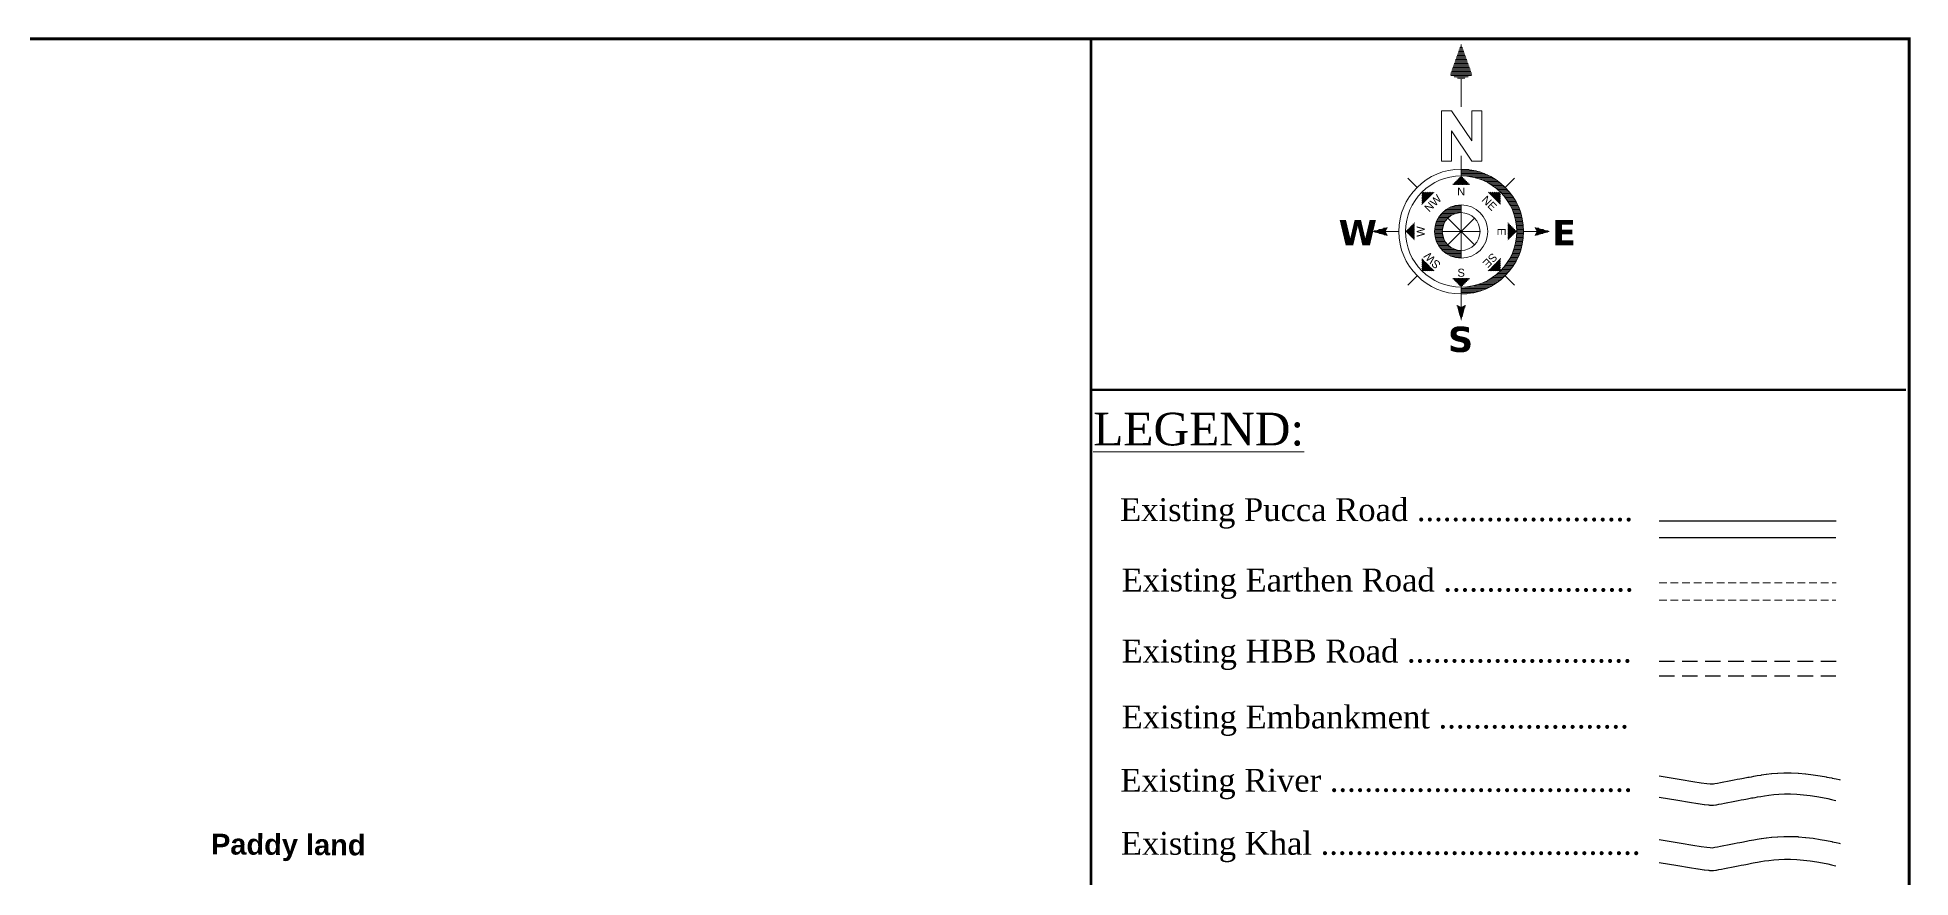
# Model space of a CAD drawing. Header units: millimetres. Extents: x 103 to 31349, y -116980 to -48.
# Drawn here: x 30132 to 31349, y -116055 to -115510 of the extents above; entities that cross this region are included whole.
import ezdxf
from ezdxf.enums import TextEntityAlignment as Align

# ---------------------------------------------------------------- set-up
doc = ezdxf.new("R2010")
doc.units = ezdxf.units.MM
doc.header["$MEASUREMENT"] = 0
doc.linetypes.add('DASHED2', pattern=[0.375, 0.25, -0.125])
doc.linetypes.add('HIDDENX2', pattern=[0.75, 0.5, -0.25])
for name, color, linetype in [('boundary', 7, 'Continuous'), ('Earthen Emb', 42, 'Continuous'), ('HBB_BFS Road', 7, 'DASHED2'), ('Khal', 4, 'Continuous'), ('RIVER', 150, 'Continuous'), ('TEXT', 5, 'Continuous')]:
    doc.layers.add(name, color=color, linetype=linetype)
for name, color, linetype, lineweight in [('Earthan Road', 7, 'DASHED2', 9), ('line', 10, 'Continuous', 9), ('OUTLINE', 7, 'Continuous', 15), ('p2', 32, 'Continuous', 15), ('PUCCA ROAD', 1, 'Continuous', 30)]:
    doc.layers.add(name, color=color, linetype=linetype, lineweight=lineweight)
doc.styles.add('b', font='times.ttf')
doc.styles.add('LEG', font='romantic.ttf')
doc.styles.add('Romans', font='arial.ttf')
doc.styles.get("Standard").update_dxf_attribs({"font": 'arial.ttf'})
doc.styles.add('sum', font='arialbd.ttf')
pattern_1 = [(360, (26.19663, 31.512), (2e-14, 0.2822134), [])]
pattern_2 = [(360, (26.19663, 27.11894), (2e-14, 0.2822134), [])]
pattern_3 = [(180, (26.19663, 27.11894), (2e-14, 0.2822134), [])]
pattern_4 = [(45, (26.19663, 27.11894), (-0.199555, 0.199555), [])]
pattern_5 = [(90, (26.19663, 27.11894), (-0.2822134, 2e-14), [])]
pattern_6 = [(135, (26.19663, 27.11894), (-0.199555, -0.199555), [])]
pattern_7 = [(180, (26.19663, 27.11894), (-2e-14, -0.2822134), [])]
pattern_8 = [(225, (26.19663, 27.11894), (0.199555, -0.199555), [])]
pattern_9 = [(270, (26.19663, 27.11894), (0.2822134, -2e-14), [])]
pattern_10 = [(315, (26.19663, 27.11894), (0.199555, 0.199555), [])]

# ---------------------------------------------------------------- blocks, each defined once
blk = doc.blocks.new('A$C5FE22593')
h = blk.add_hatch()
h.set_pattern_fill('_USER', color=11, scale=0.282213, style=0, pattern_type=0)
h.set_pattern_definition(pattern_1)
h.paths.add_polyline_path([(26.2, 66.79), (23.84, 60.2), (26.2, 59.26), (28.55, 60.2)])
h = blk.add_hatch()
h.set_pattern_fill('_USER', color=11, scale=0.282213, style=0, pattern_type=0)
h.set_pattern_definition(pattern_1)
h.paths.add_polyline_path([(26.2, 66.79), (23.84, 60.2), (26.2, 59.26), (28.55, 60.2)])
h = blk.add_hatch()
h.set_pattern_fill('_USER', color=11, scale=0.282213, style=0, pattern_type=0)
h.set_pattern_definition(pattern_1)
h.paths.add_polyline_path([(26.2, 66.79), (23.84, 60.2), (26.2, 59.26), (28.55, 60.2)])
h = blk.add_hatch()
h.set_pattern_fill('_USER', color=11, scale=0.282213, style=0, pattern_type=0)
h.set_pattern_definition(pattern_1)
h.paths.add_polyline_path([(26.2, 66.79), (23.84, 60.2), (26.2, 59.26), (28.55, 60.2)])
h = blk.add_hatch(color=11)
h.paths.add_polyline_path([(26.2, 15.36), (26.2, 13.92, 1), (26.2, 40.32), (26.2, 38.88, -1)])
h.paths.add_polyline_path([(26.2, 31.11), (26.2, 32.76, 1), (26.2, 21.47), (26.2, 23.13, -1)])
h = blk.add_hatch(color=11)
h.paths.add_polyline_path([(26.2, 15.36), (26.2, 13.92, 1), (26.2, 40.32), (26.2, 38.88, -1)])
h.paths.add_polyline_path([(26.2, 31.11), (26.2, 32.76, 1), (26.2, 21.47), (26.2, 23.13, -1)])
h = blk.add_hatch(color=11)
h.paths.add_polyline_path([(26.2, 15.36), (26.2, 13.92, 1), (26.2, 40.32), (26.2, 38.88, -1)])
h.paths.add_polyline_path([(26.2, 31.11), (26.2, 32.76, 1), (26.2, 21.47), (26.2, 23.13, -1)])
h = blk.add_hatch(color=11)
h.paths.add_polyline_path([(26.2, 15.36), (26.2, 13.92, 1), (26.2, 40.32), (26.2, 38.88, -1)])
h.paths.add_polyline_path([(26.2, 31.11), (26.2, 32.76, 1), (26.2, 21.47), (26.2, 23.13, -1)])
h = blk.add_hatch()
h.set_pattern_fill('_USER', color=11, scale=0.282213, style=0, pattern_type=0)
h.set_pattern_definition(pattern_2)
h.paths.add_polyline_path([(39.4, 27.12, 0.414214), (26.2, 40.32), (26.2, 38.88, -0.414214), (37.96, 27.12, -0.414214), (26.2, 15.36), (26.2, 13.92, 0.414214)])
h = blk.add_hatch()
h.set_pattern_fill('_USER', color=11, scale=0.282213, style=0, pattern_type=0)
h.set_pattern_definition(pattern_2)
h.paths.add_polyline_path([(39.4, 27.12, 0.414214), (26.2, 40.32), (26.2, 38.88, -0.414214), (37.96, 27.12, -0.414214), (26.2, 15.36), (26.2, 13.92, 0.414214)])
h = blk.add_hatch()
h.set_pattern_fill('_USER', color=11, scale=0.282213, style=0, pattern_type=0)
h.set_pattern_definition(pattern_2)
h.paths.add_polyline_path([(39.4, 27.12, 0.414214), (26.2, 40.32), (26.2, 38.88, -0.414214), (37.96, 27.12, -0.414214), (26.2, 15.36), (26.2, 13.92, 0.414214)])
h = blk.add_hatch()
h.set_pattern_fill('_USER', color=11, scale=0.282213, style=0, pattern_type=0)
h.set_pattern_definition(pattern_2)
h.paths.add_polyline_path([(39.4, 27.12, 0.414214), (26.2, 40.32), (26.2, 38.88, -0.414214), (37.96, 27.12, -0.414214), (26.2, 15.36), (26.2, 13.92, 0.414214)])
h = blk.add_hatch()
h.set_pattern_fill('_USER', color=11, scale=0.282213, angle=90, style=0, pattern_type=0)
h.set_pattern_definition(pattern_5)
h.paths.add_polyline_path([(28.08, 37), (26.2, 38.88), (24.32, 37)])
h = blk.add_hatch()
h.set_pattern_fill('_USER', color=11, scale=0.282213, angle=90, style=0, pattern_type=0)
h.set_pattern_definition(pattern_5)
h.paths.add_polyline_path([(28.08, 37), (26.2, 38.88), (24.32, 37)])
h = blk.add_hatch()
h.set_pattern_fill('_USER', color=11, scale=0.282213, angle=90, style=0, pattern_type=0)
h.set_pattern_definition(pattern_5)
h.paths.add_polyline_path([(28.08, 37), (26.2, 38.88), (24.32, 37)])
h = blk.add_hatch()
h.set_pattern_fill('_USER', color=11, scale=0.282213, angle=90, style=0, pattern_type=0)
h.set_pattern_definition(pattern_5)
h.paths.add_polyline_path([(28.08, 37), (26.2, 38.88), (24.32, 37)])
h = blk.add_hatch()
h.set_pattern_fill('_USER', color=11, scale=0.282213, angle=135, style=0, pattern_type=0)
h.set_pattern_definition(pattern_6)
h.paths.add_polyline_path([(20.54, 35.43), (17.88, 35.43), (17.88, 32.77)])
h = blk.add_hatch()
h.set_pattern_fill('_USER', color=11, scale=0.282213, angle=135, style=0, pattern_type=0)
h.set_pattern_definition(pattern_6)
h.paths.add_polyline_path([(20.54, 35.43), (17.88, 35.43), (17.88, 32.77)])
h = blk.add_hatch()
h.set_pattern_fill('_USER', color=11, scale=0.282213, angle=135, style=0, pattern_type=0)
h.set_pattern_definition(pattern_6)
h.paths.add_polyline_path([(20.54, 35.43), (17.88, 35.43), (17.88, 32.77)])
h = blk.add_hatch()
h.set_pattern_fill('_USER', color=11, scale=0.282213, angle=135, style=0, pattern_type=0)
h.set_pattern_definition(pattern_6)
h.paths.add_polyline_path([(20.54, 35.43), (17.88, 35.43), (17.88, 32.77)])
h = blk.add_hatch()
h.set_pattern_fill('_USER', color=11, scale=0.282213, style=0, pattern_type=0)
h.set_pattern_definition(pattern_2)
h.paths.add_polyline_path([(26.2, 31.11), (26.2, 32.76, 0.414214), (20.55, 27.12, 0.414214), (26.2, 21.47), (26.2, 23.13, -0.414214), (22.21, 27.12, -0.414214)])
h = blk.add_hatch()
h.set_pattern_fill('_USER', color=11, scale=0.282213, style=0, pattern_type=0)
h.set_pattern_definition(pattern_2)
h.paths.add_polyline_path([(26.2, 31.11), (26.2, 32.76, 0.414214), (20.55, 27.12, 0.414214), (26.2, 21.47), (26.2, 23.13, -0.414214), (22.21, 27.12, -0.414214)])
h = blk.add_hatch()
h.set_pattern_fill('_USER', color=11, scale=0.282213, style=0, pattern_type=0)
h.set_pattern_definition(pattern_2)
h.paths.add_polyline_path([(26.2, 31.11), (26.2, 32.76, 0.414214), (20.55, 27.12, 0.414214), (26.2, 21.47), (26.2, 23.13, -0.414214), (22.21, 27.12, -0.414214)])
h = blk.add_hatch()
h.set_pattern_fill('_USER', color=11, scale=0.282213, style=0, pattern_type=0)
h.set_pattern_definition(pattern_2)
h.paths.add_polyline_path([(26.2, 31.11), (26.2, 32.76, 0.414214), (20.55, 27.12, 0.414214), (26.2, 21.47), (26.2, 23.13, -0.414214), (22.21, 27.12, -0.414214)])
h = blk.add_hatch()
h.set_pattern_fill('_USER', color=11, scale=0.282213, angle=45, style=0, pattern_type=0)
h.set_pattern_definition(pattern_4)
h.paths.add_polyline_path([(34.51, 32.77), (34.51, 35.43), (31.85, 35.43)])
h = blk.add_hatch()
h.set_pattern_fill('_USER', color=11, scale=0.282213, angle=45, style=0, pattern_type=0)
h.set_pattern_definition(pattern_4)
h.paths.add_polyline_path([(34.51, 32.77), (34.51, 35.43), (31.85, 35.43)])
h = blk.add_hatch()
h.set_pattern_fill('_USER', color=11, scale=0.282213, angle=45, style=0, pattern_type=0)
h.set_pattern_definition(pattern_4)
h.paths.add_polyline_path([(34.51, 32.77), (34.51, 35.43), (31.85, 35.43)])
h = blk.add_hatch()
h.set_pattern_fill('_USER', color=11, scale=0.282213, angle=45, style=0, pattern_type=0)
h.set_pattern_definition(pattern_4)
h.paths.add_polyline_path([(34.51, 32.77), (34.51, 35.43), (31.85, 35.43)])
h = blk.add_hatch()
h.set_pattern_fill('_USER', color=11, scale=0.282213, style=0, pattern_type=0)
h.set_pattern_definition(pattern_3)
h.paths.add_polyline_path([(10.67, 26.18), (10.2, 27.12), (10.67, 28.06), (7.38, 27.12)])
h = blk.add_hatch()
h.set_pattern_fill('_USER', color=11, scale=0.282213, style=0, pattern_type=0)
h.set_pattern_definition(pattern_3)
h.paths.add_polyline_path([(10.67, 26.18), (10.2, 27.12), (10.67, 28.06), (7.38, 27.12)])
h = blk.add_hatch()
h.set_pattern_fill('_USER', color=11, scale=0.282213, style=0, pattern_type=0)
h.set_pattern_definition(pattern_3)
h.paths.add_polyline_path([(10.67, 26.18), (10.2, 27.12), (10.67, 28.06), (7.38, 27.12)])
h = blk.add_hatch()
h.set_pattern_fill('_USER', color=11, scale=0.282213, style=0, pattern_type=0)
h.set_pattern_definition(pattern_3)
h.paths.add_polyline_path([(10.67, 26.18), (10.2, 27.12), (10.67, 28.06), (7.38, 27.12)])
h = blk.add_hatch()
h.set_pattern_fill('_USER', color=11, scale=0.282213, angle=180, style=0, pattern_type=0)
h.set_pattern_definition(pattern_7)
h.paths.add_polyline_path([(16.32, 29), (14.44, 27.12), (16.32, 25.24)])
h = blk.add_hatch()
h.set_pattern_fill('_USER', color=11, scale=0.282213, angle=180, style=0, pattern_type=0)
h.set_pattern_definition(pattern_7)
h.paths.add_polyline_path([(16.32, 29), (14.44, 27.12), (16.32, 25.24)])
h = blk.add_hatch()
h.set_pattern_fill('_USER', color=11, scale=0.282213, angle=180, style=0, pattern_type=0)
h.set_pattern_definition(pattern_7)
h.paths.add_polyline_path([(16.32, 29), (14.44, 27.12), (16.32, 25.24)])
h = blk.add_hatch()
h.set_pattern_fill('_USER', color=11, scale=0.282213, angle=180, style=0, pattern_type=0)
h.set_pattern_definition(pattern_7)
h.paths.add_polyline_path([(16.32, 29), (14.44, 27.12), (16.32, 25.24)])
h = blk.add_hatch()
h.set_pattern_fill('_USER', color=11, scale=0.282213, style=0, pattern_type=0)
h.set_pattern_definition(pattern_2)
h.paths.add_polyline_path([(36.07, 29), (36.07, 25.24), (37.96, 27.12)])
h = blk.add_hatch()
h.set_pattern_fill('_USER', color=11, scale=0.282213, style=0, pattern_type=0)
h.set_pattern_definition(pattern_2)
h.paths.add_polyline_path([(36.07, 29), (36.07, 25.24), (37.96, 27.12)])
h = blk.add_hatch()
h.set_pattern_fill('_USER', color=11, scale=0.282213, style=0, pattern_type=0)
h.set_pattern_definition(pattern_2)
h.paths.add_polyline_path([(36.07, 29), (36.07, 25.24), (37.96, 27.12)])
h = blk.add_hatch()
h.set_pattern_fill('_USER', color=11, scale=0.282213, style=0, pattern_type=0)
h.set_pattern_definition(pattern_2)
h.paths.add_polyline_path([(36.07, 29), (36.07, 25.24), (37.96, 27.12)])
h = blk.add_hatch()
h.set_pattern_fill('_USER', color=11, scale=0.282213, style=0, pattern_type=0)
h.set_pattern_definition(pattern_2)
h.paths.add_polyline_path([(45.01, 27.12), (41.72, 28.06), (42.19, 27.12), (41.72, 26.18)])
h = blk.add_hatch()
h.set_pattern_fill('_USER', color=11, scale=0.282213, style=0, pattern_type=0)
h.set_pattern_definition(pattern_2)
h.paths.add_polyline_path([(45.01, 27.12), (41.72, 28.06), (42.19, 27.12), (41.72, 26.18)])
h = blk.add_hatch()
h.set_pattern_fill('_USER', color=11, scale=0.282213, style=0, pattern_type=0)
h.set_pattern_definition(pattern_2)
h.paths.add_polyline_path([(45.01, 27.12), (41.72, 28.06), (42.19, 27.12), (41.72, 26.18)])
h = blk.add_hatch()
h.set_pattern_fill('_USER', color=11, scale=0.282213, style=0, pattern_type=0)
h.set_pattern_definition(pattern_2)
h.paths.add_polyline_path([(45.01, 27.12), (41.72, 28.06), (42.19, 27.12), (41.72, 26.18)])
h = blk.add_hatch()
h.set_pattern_fill('_USER', color=11, scale=0.282213, angle=-135, style=0, pattern_type=0)
h.set_pattern_definition(pattern_8)
h.paths.add_polyline_path([(17.88, 21.46), (17.88, 18.8), (20.54, 18.8)])
h = blk.add_hatch()
h.set_pattern_fill('_USER', color=11, scale=0.282213, angle=-135, style=0, pattern_type=0)
h.set_pattern_definition(pattern_8)
h.paths.add_polyline_path([(17.88, 21.46), (17.88, 18.8), (20.54, 18.8)])
h = blk.add_hatch()
h.set_pattern_fill('_USER', color=11, scale=0.282213, angle=-135, style=0, pattern_type=0)
h.set_pattern_definition(pattern_8)
h.paths.add_polyline_path([(17.88, 21.46), (17.88, 18.8), (20.54, 18.8)])
h = blk.add_hatch()
h.set_pattern_fill('_USER', color=11, scale=0.282213, angle=-135, style=0, pattern_type=0)
h.set_pattern_definition(pattern_8)
h.paths.add_polyline_path([(17.88, 21.46), (17.88, 18.8), (20.54, 18.8)])
h = blk.add_hatch()
h.set_pattern_fill('_USER', color=11, scale=0.282213, angle=-45, style=0, pattern_type=0)
h.set_pattern_definition(pattern_10)
h.paths.add_polyline_path([(31.85, 18.8), (34.51, 18.8), (34.51, 21.46)])
h = blk.add_hatch()
h.set_pattern_fill('_USER', color=11, scale=0.282213, angle=-45, style=0, pattern_type=0)
h.set_pattern_definition(pattern_10)
h.paths.add_polyline_path([(31.85, 18.8), (34.51, 18.8), (34.51, 21.46)])
h = blk.add_hatch()
h.set_pattern_fill('_USER', color=11, scale=0.282213, angle=-45, style=0, pattern_type=0)
h.set_pattern_definition(pattern_10)
h.paths.add_polyline_path([(31.85, 18.8), (34.51, 18.8), (34.51, 21.46)])
h = blk.add_hatch()
h.set_pattern_fill('_USER', color=11, scale=0.282213, angle=-45, style=0, pattern_type=0)
h.set_pattern_definition(pattern_10)
h.paths.add_polyline_path([(31.85, 18.8), (34.51, 18.8), (34.51, 21.46)])
h = blk.add_hatch()
h.set_pattern_fill('_USER', color=11, scale=0.282213, angle=-90, style=0, pattern_type=0)
h.set_pattern_definition(pattern_9)
h.paths.add_polyline_path([(24.32, 17.24), (26.2, 15.36), (28.08, 17.24)])
h = blk.add_hatch()
h.set_pattern_fill('_USER', color=11, scale=0.282213, angle=-90, style=0, pattern_type=0)
h.set_pattern_definition(pattern_9)
h.paths.add_polyline_path([(24.32, 17.24), (26.2, 15.36), (28.08, 17.24)])
h = blk.add_hatch()
h.set_pattern_fill('_USER', color=11, scale=0.282213, angle=-90, style=0, pattern_type=0)
h.set_pattern_definition(pattern_9)
h.paths.add_polyline_path([(24.32, 17.24), (26.2, 15.36), (28.08, 17.24)])
h = blk.add_hatch()
h.set_pattern_fill('_USER', color=11, scale=0.282213, angle=-90, style=0, pattern_type=0)
h.set_pattern_definition(pattern_9)
h.paths.add_polyline_path([(24.32, 17.24), (26.2, 15.36), (28.08, 17.24)])
h = blk.add_hatch()
h.set_pattern_fill('_USER', color=11, scale=0.282213, style=0, pattern_type=0)
h.set_pattern_definition(pattern_2)
h.paths.add_polyline_path([(27.14, 11.6), (26.2, 11.13), (25.26, 11.6), (26.2, 8.3)])
h = blk.add_hatch()
h.set_pattern_fill('_USER', color=11, scale=0.282213, style=0, pattern_type=0)
h.set_pattern_definition(pattern_2)
h.paths.add_polyline_path([(27.14, 11.6), (26.2, 11.13), (25.26, 11.6), (26.2, 8.3)])
h = blk.add_hatch()
h.set_pattern_fill('_USER', color=11, scale=0.282213, style=0, pattern_type=0)
h.set_pattern_definition(pattern_2)
h.paths.add_polyline_path([(27.14, 11.6), (26.2, 11.13), (25.26, 11.6), (26.2, 8.3)])
h = blk.add_hatch()
h.set_pattern_fill('_USER', color=11, scale=0.282213, style=0, pattern_type=0)
h.set_pattern_definition(pattern_2)
h.paths.add_polyline_path([(27.14, 11.6), (26.2, 11.13), (25.26, 11.6), (26.2, 8.3)])
at = {"color": 11}
for p, q in [((26.2, 53.5), (26.2, 59.26)), ((26.2, 53.5), (26.2, 59.26)), ((26.2, 53.5), (26.2, 59.26)), ((26.2, 53.5), (26.2, 59.26)), ((26.2, 40.32), (26.2, 43.11)), ((26.2, 40.32), (26.2, 43.11)), ((26.2, 40.32), (26.2, 43.11)), ((26.2, 40.32), (26.2, 43.11)), ((26.2, 40.32), (26.2, 38.88)), ((26.2, 40.32), (26.2, 38.88)), ((26.2, 40.32), (26.2, 38.88)), ((26.2, 40.32), (26.2, 38.88)), ((16.86, 36.46), (14.89, 38.43)), ((16.86, 36.46), (14.89, 38.43)), ((16.86, 36.46), (14.89, 38.43)), ((16.86, 36.46), (14.89, 38.43)), ((35.53, 36.46), (37.5, 38.43)), ((35.53, 36.46), (37.5, 38.43)), ((35.53, 36.46), (37.5, 38.43)), ((35.53, 36.46), (37.5, 38.43)), ((26.2, 31.11), (26.2, 32.76)), ((26.2, 31.11), (26.2, 32.76)), ((26.2, 31.11), (26.2, 32.76)), ((26.2, 31.11), (26.2, 32.76)), ((23.37, 24.3), (29.02, 29.94)), ((29.02, 24.3), (23.37, 29.94)), ((29.02, 29.94), (23.37, 24.3)), ((23.37, 29.94), (29.02, 24.3)), ((23.37, 24.3), (29.02, 29.94)), ((29.02, 24.3), (23.37, 29.94)), ((29.02, 29.94), (23.37, 24.3)), ((23.37, 29.94), (29.02, 24.3)), ((23.37, 24.3), (29.02, 29.94)), ((29.02, 24.3), (23.37, 29.94)), ((29.02, 29.94), (23.37, 24.3)), ((23.37, 29.94), (29.02, 24.3)), ((23.37, 24.3), (29.02, 29.94)), ((29.02, 24.3), (23.37, 29.94)), ((29.02, 29.94), (23.37, 24.3)), ((23.37, 29.94), (29.02, 24.3)), ((26.2, 23.13), (26.2, 31.11)), ((26.2, 31.11), (26.2, 23.13)), ((26.2, 23.13), (26.2, 31.11)), ((26.2, 31.11), (26.2, 23.13)), ((26.2, 23.13), (26.2, 31.11)), ((26.2, 31.11), (26.2, 23.13)), ((26.2, 23.13), (26.2, 31.11)), ((26.2, 31.11), (26.2, 23.13)), ((12.99, 27.12), (10.2, 27.12)), ((12.99, 27.12), (10.2, 27.12)), ((12.99, 27.12), (10.2, 27.12)), ((12.99, 27.12), (10.2, 27.12)), ((22.21, 27.12), (30.19, 27.12)), ((30.19, 27.12), (22.21, 27.12)), ((22.21, 27.12), (30.19, 27.12)), ((30.19, 27.12), (22.21, 27.12)), ((22.21, 27.12), (30.19, 27.12)), ((30.19, 27.12), (22.21, 27.12)), ((22.21, 27.12), (30.19, 27.12)), ((30.19, 27.12), (22.21, 27.12)), ((39.4, 27.12), (42.19, 27.12)), ((39.4, 27.12), (42.19, 27.12)), ((39.4, 27.12), (42.19, 27.12)), ((39.4, 27.12), (42.19, 27.12)), ((26.2, 23.13), (26.2, 21.47)), ((26.2, 23.13), (26.2, 21.47)), ((26.2, 23.13), (26.2, 21.47)), ((26.2, 23.13), (26.2, 21.47)), ((16.86, 17.78), (14.89, 15.81)), ((16.86, 17.78), (14.89, 15.81)), ((16.86, 17.78), (14.89, 15.81)), ((16.86, 17.78), (14.89, 15.81)), ((35.53, 17.78), (37.5, 15.81)), ((35.53, 17.78), (37.5, 15.81)), ((35.53, 17.78), (37.5, 15.81)), ((35.53, 17.78), (37.5, 15.81)), ((26.2, 13.92), (26.2, 15.36)), ((26.2, 13.92), (26.2, 15.36)), ((26.2, 13.92), (26.2, 15.36)), ((26.2, 13.92), (26.2, 15.36)), ((26.2, 13.92), (26.2, 11.13)), ((26.2, 13.92), (26.2, 11.13)), ((26.2, 13.92), (26.2, 11.13)), ((26.2, 13.92), (26.2, 11.13))]:
    blk.add_line(p, q, dxfattribs=at)
at = {"color": 1}
for p, q in [((22.03, 52.68), (24.16, 52.68)), ((22.03, 42.01), (22.03, 52.68)), ((22.03, 52.68), (24.16, 52.68)), ((22.03, 42.01), (22.03, 52.68)), ((22.03, 52.68), (24.16, 52.68)), ((22.03, 42.01), (22.03, 52.68)), ((22.03, 52.68), (24.16, 52.68)), ((22.03, 42.01), (22.03, 52.68)), ((24.16, 52.68), (28.43, 46.28)), ((24.16, 52.68), (28.43, 46.28)), ((24.16, 52.68), (28.43, 46.28)), ((24.16, 52.68), (28.43, 46.28)), ((28.43, 52.68), (30.56, 52.68)), ((28.43, 46.28), (28.43, 52.68)), ((28.43, 52.68), (30.56, 52.68)), ((28.43, 46.28), (28.43, 52.68)), ((28.43, 52.68), (30.56, 52.68)), ((28.43, 46.28), (28.43, 52.68)), ((28.43, 52.68), (30.56, 52.68)), ((28.43, 46.28), (28.43, 52.68)), ((30.56, 52.68), (30.56, 42.01)), ((30.56, 52.68), (30.56, 42.01)), ((30.56, 52.68), (30.56, 42.01)), ((30.56, 52.68), (30.56, 42.01)), ((24.16, 48.41), (24.16, 42.01)), ((28.43, 42.01), (24.16, 48.41)), ((24.16, 48.41), (24.16, 42.01)), ((28.43, 42.01), (24.16, 48.41)), ((24.16, 48.41), (24.16, 42.01)), ((28.43, 42.01), (24.16, 48.41)), ((24.16, 48.41), (24.16, 42.01)), ((28.43, 42.01), (24.16, 48.41)), ((24.16, 42.01), (22.03, 42.01)), ((24.16, 42.01), (22.03, 42.01)), ((24.16, 42.01), (22.03, 42.01)), ((24.16, 42.01), (22.03, 42.01)), ((30.56, 42.01), (28.43, 42.01)), ((30.56, 42.01), (28.43, 42.01)), ((30.56, 42.01), (28.43, 42.01)), ((30.56, 42.01), (28.43, 42.01))]:
    blk.add_line(p, q, dxfattribs=at)
at = {"color": 11}
for radius in [13.2, 13.2, 13.2, 13.2, 11.76, 11.76, 11.76, 11.76, 5.64, 5.64, 5.64, 5.64, 3.99, 3.99, 3.99, 3.99]:
    blk.add_circle((26.2, 27.12), radius, dxfattribs=at)
for points in [[(26.2, 66.79), (23.84, 60.2), (26.2, 59.26)], [(26.2, 66.79), (23.84, 60.2), (26.2, 59.26)], [(26.2, 66.79), (23.84, 60.2), (26.2, 59.26)], [(26.2, 66.79), (23.84, 60.2), (26.2, 59.26)], [(26.2, 59.26), (28.55, 60.2), (26.2, 66.79)], [(26.2, 59.26), (28.55, 60.2), (26.2, 66.79)], [(26.2, 59.26), (28.55, 60.2), (26.2, 66.79)], [(26.2, 59.26), (28.55, 60.2), (26.2, 66.79)], [(26.2, 38.88), (28.08, 37), (24.32, 37)], [(26.2, 38.88), (28.08, 37), (24.32, 37)], [(26.2, 38.88), (28.08, 37), (24.32, 37)], [(26.2, 38.88), (28.08, 37), (24.32, 37)], [(17.88, 35.43), (20.54, 35.43), (17.88, 32.77)], [(17.88, 35.43), (20.54, 35.43), (17.88, 32.77)], [(17.88, 35.43), (20.54, 35.43), (17.88, 32.77)], [(17.88, 35.43), (20.54, 35.43), (17.88, 32.77)], [(34.51, 35.43), (34.51, 32.77), (31.85, 35.43)], [(34.51, 35.43), (34.51, 32.77), (31.85, 35.43)], [(34.51, 35.43), (34.51, 32.77), (31.85, 35.43)], [(34.51, 35.43), (34.51, 32.77), (31.85, 35.43)], [(7.38, 27.12), (10.67, 28.06), (10.2, 27.12)], [(7.38, 27.12), (10.67, 28.06), (10.2, 27.12)], [(7.38, 27.12), (10.67, 28.06), (10.2, 27.12)], [(7.38, 27.12), (10.67, 28.06), (10.2, 27.12)], [(14.44, 27.12), (16.32, 29), (16.32, 25.24)], [(14.44, 27.12), (16.32, 29), (16.32, 25.24)], [(14.44, 27.12), (16.32, 29), (16.32, 25.24)], [(14.44, 27.12), (16.32, 29), (16.32, 25.24)], [(37.96, 27.12), (36.07, 25.24), (36.07, 29)], [(37.96, 27.12), (36.07, 25.24), (36.07, 29)], [(37.96, 27.12), (36.07, 25.24), (36.07, 29)], [(37.96, 27.12), (36.07, 25.24), (36.07, 29)], [(41.72, 28.06), (42.19, 27.12), (45.01, 27.12)], [(41.72, 28.06), (42.19, 27.12), (45.01, 27.12)], [(41.72, 28.06), (42.19, 27.12), (45.01, 27.12)], [(41.72, 28.06), (42.19, 27.12), (45.01, 27.12)], [(10.67, 26.18), (10.2, 27.12), (7.38, 27.12)], [(10.67, 26.18), (10.2, 27.12), (7.38, 27.12)], [(10.67, 26.18), (10.2, 27.12), (7.38, 27.12)], [(10.67, 26.18), (10.2, 27.12), (7.38, 27.12)], [(45.01, 27.12), (41.72, 26.18), (42.19, 27.12)], [(45.01, 27.12), (41.72, 26.18), (42.19, 27.12)], [(45.01, 27.12), (41.72, 26.18), (42.19, 27.12)], [(45.01, 27.12), (41.72, 26.18), (42.19, 27.12)], [(17.88, 18.8), (17.88, 21.46), (20.54, 18.8)], [(17.88, 18.8), (17.88, 21.46), (20.54, 18.8)], [(17.88, 18.8), (17.88, 21.46), (20.54, 18.8)], [(17.88, 18.8), (17.88, 21.46), (20.54, 18.8)], [(34.51, 18.8), (31.85, 18.8), (34.51, 21.46)], [(34.51, 18.8), (31.85, 18.8), (34.51, 21.46)], [(34.51, 18.8), (31.85, 18.8), (34.51, 21.46)], [(34.51, 18.8), (31.85, 18.8), (34.51, 21.46)], [(26.2, 15.36), (24.32, 17.24), (28.08, 17.24)], [(26.2, 15.36), (24.32, 17.24), (28.08, 17.24)], [(26.2, 15.36), (24.32, 17.24), (28.08, 17.24)], [(26.2, 15.36), (24.32, 17.24), (28.08, 17.24)], [(26.2, 8.3), (25.26, 11.6), (26.2, 11.13)], [(26.2, 8.3), (25.26, 11.6), (26.2, 11.13)], [(26.2, 8.3), (25.26, 11.6), (26.2, 11.13)], [(26.2, 8.3), (25.26, 11.6), (26.2, 11.13)], [(27.14, 11.6), (26.2, 11.13), (26.2, 8.3)], [(27.14, 11.6), (26.2, 11.13), (26.2, 8.3)], [(27.14, 11.6), (26.2, 11.13), (26.2, 8.3)], [(27.14, 11.6), (26.2, 11.13), (26.2, 8.3)]]:
    blk.add_solid(points, dxfattribs=at)
at = {"color": 11, "style": 'Romans'}
for s, p in [('N', (26.2, 34.74)), ('N', (26.2, 34.74)), ('N', (26.2, 34.74)), ('N', (26.2, 34.74)), ('S', (26.19, 17.56)), ('S', (26.19, 17.56)), ('S', (26.19, 17.56)), ('S', (26.19, 17.56))]:
    blk.add_text(s, height=1.69, dxfattribs=at).set_placement(p, align=Align.CENTER)
for s, height, rotation, p in [('NW', 1.693, 45, (20.81, 32.51)), ('NW', 1.693, 45, (20.81, 32.51)), ('NW', 1.693, 45, (20.81, 32.51)), ('NW', 1.693, 45, (20.81, 32.51)), ('NE', 1.693, 315, (31.57, 32.5)), ('NE', 1.693, 315, (31.57, 32.5)), ('NE', 1.693, 315, (31.57, 32.5)), ('NE', 1.693, 315, (31.57, 32.5)), ('W', 1.69, 90, (18.48, 27.11)), ('W', 1.69, 90, (18.48, 27.11)), ('W', 1.69, 90, (18.48, 27.11)), ('W', 1.69, 90, (18.48, 27.11)), ('E', 1.69, 270, (33.89, 27.05)), ('E', 1.69, 270, (33.89, 27.05)), ('E', 1.69, 270, (33.89, 27.05)), ('E', 1.69, 270, (33.89, 27.05)), ('SW', 1.693, 135, (20.67, 21.59)), ('SW', 1.693, 135, (20.67, 21.59)), ('SW', 1.693, 135, (20.67, 21.59)), ('SW', 1.693, 135, (20.67, 21.59)), ('SE', 1.693, 225, (31.7, 21.6)), ('SE', 1.693, 225, (31.7, 21.6)), ('SE', 1.693, 225, (31.7, 21.6)), ('SE', 1.693, 225, (31.7, 21.6))]:
    blk.add_text(s, height=height, rotation=rotation, dxfattribs=at).set_placement(p, align=Align.CENTER)
at = {"layer": 'p2', "color": 1, "char_height": 5.3676, "attachment_point": 5}
for s, insert in [('{\\fVerdana|b1|i0|c0|p34;W}', (4.33, 26.9)), ('{\\fVerdana|b1|i0|c0|p34;W}', (4.33, 26.9)), ('{\\fVerdana|b1|i0|c0|p34;W}', (4.33, 26.9)), ('{\\fVerdana|b1|i0|c0|p34;W}', (4.33, 26.9)), ('{\\fVerdana|b1|i0|c0|p34;E}', (47.97, 26.9)), ('{\\fVerdana|b1|i0|c0|p34;E}', (47.97, 26.9)), ('{\\fVerdana|b1|i0|c0|p34;E}', (47.97, 26.9)), ('{\\fVerdana|b1|i0|c0|p34;E}', (47.97, 26.9)), ('{\\fVerdana|b1|i0|c0|p34;S}', (26.07, 4.27)), ('{\\fVerdana|b1|i0|c0|p34;S}', (26.07, 4.27)), ('{\\fVerdana|b1|i0|c0|p34;S}', (26.07, 4.27)), ('{\\fVerdana|b1|i0|c0|p34;S}', (26.07, 4.27))]:
    blk.add_mtext(s, dxfattribs=dict(at, insert=insert))

msp = doc.modelspace()

# ---------------------------------------------------------------- linework, layer by layer
at = {"layer": 'boundary', "color": 0}
for points, const_width in [([(29287.3, -115510.5), (31347.7, -115510.5), (31347.7, -116979.2), (29287.3, -116979.2), (29287.3, -115510.5)], 1.88), ([(30816.5, -116654.1), (30816.5, -115510.5)], 1.71), ([(30816.5, -115738.4), (31345.7, -115738.4)], 1.5)]:
    msp.add_lwpolyline(points, dxfattribs=dict(at, const_width=const_width))
at = {"layer": 'Earthan Road', "color": 7, "linetype": 'HIDDENX2', "ltscale": 10}
for points in [[(31185.3, -115863.6), (31300.3, -115863.6)], [(31185.3, -115874.9), (31300.2, -115874.9)]]:
    msp.add_lwpolyline(points, dxfattribs=at)
at = {"layer": 'Earthen Emb', "lineweight": 30}
for points in [[(31185.3, -115955.1, 0, 0, 0), (31300.2, -115955.1, 4.91, 4.91, 0)], [(31185.3, -115967.2, 0, 0, 0), (31300.2, -115967.2, 4.91, 4.91, 0)]]:
    msp.add_lwpolyline(points, format="xyseb", dxfattribs=at)
at = {"layer": 'HBB_BFS Road', "color": 1, "linetype": 'DASHED2', "lineweight": 25, "ltscale": 40, "flags": 128}
for points in [[(31185.3, -115914.4), (31300.3, -115914.4)], [(31185.3, -115924), (31300.2, -115924)]]:
    msp.add_lwpolyline(points, dxfattribs=at)
at = {"layer": 'Khal', "color": 4, "linetype": 'Continuous'}
for points in [[(31185.3, -116030.2), (31199.7, -116032.7), (31207.2, -116033.9), (31212.7, -116034.8), (31216.4, -116035.3), (31218.6, -116035.5), (31219.8, -116035.6), (31220.6, -116035.5), (31221.6, -116035.3), (31223.2, -116035), (31225.2, -116034.6), (31227.4, -116034.2), (31229.7, -116033.7), (31231.9, -116033.3), (31234.1, -116032.9), (31236.1, -116032.5), (31237.8, -116032.2), (31239.1, -116031.9), (31240.2, -116031.7, -0.000461), (31240.2, -116031.7), (31241.1, -116031.5, -0.000727), (31241.1, -116031.5), (31242, -116031.4, -0.000788), (31242, -116031.4), (31242.9, -116031.2, -0.0006), (31242.9, -116031.2), (31243.9, -116031, -0.00033), (31243.9, -116031), (31245.3, -116030.8), (31246.9, -116030.5, -0.000676), (31246.9, -116030.5), (31249.1, -116030.1, -0.003183), (31249.1, -116030.1), (31251.7, -116029.7, -0.005207), (31251.8, -116029.6), (31254.8, -116029.2, -0.006703), (31255, -116029.2), (31258.3, -116028.8, -0.007978), (31258.5, -116028.8), (31262.2, -116028.5, -0.009172), (31262.4, -116028.5), (31266.3, -116028.3, -0.010353), (31266.6, -116028.3), (31270.8, -116028.3, -0.01156), (31271.1, -116028.3), (31275.6, -116028.4, -0.011928), (31275.9, -116028.5), (31280.5, -116028.9, -0.009419), (31280.7, -116028.9), (31285.3, -116029.5, -0.007149), (31285.5, -116029.5), (31289.9, -116030.2, -0.0056), (31290, -116030.2), (31294, -116030.9, -0.004498), (31294.1, -116031), (31297.6, -116031.6, -0.003682), (31297.7, -116031.7), (31300.3, -116032.2, -0.003044), (31300.4, -116032.3), (31302.2, -116032.7, -0.002369), (31302.2, -116032.7), (31302.9, -116032.8)], [(31185.3, -116045.2), (31197.5, -116047.2, 0.000575), (31197.5, -116047.2), (31205, -116048.5, 0.001752), (31205.1, -116048.5), (31210.6, -116049.4, 0.00424), (31210.7, -116049.4), (31214.6, -116049.9, 0.009421), (31214.8, -116049.9), (31217.5, -116050.2, 0.018889), (31218, -116050.3), (31219.9, -116050.3, 0.028642), (31220.6, -116050.3), (31222.1, -116050.2, 0.022093), (31222.7, -116050.1), (31224.1, -116049.8, 0.00369), (31224.2, -116049.8), (31225.8, -116049.5), (31227.8, -116049.1), (31230, -116048.7), (31232.3, -116048.2), (31234.5, -116047.8), (31236.7, -116047.4), (31238.7, -116047), (31240.4, -116046.7), (31241.7, -116046.4), (31242.8, -116046.2), (31243.6, -116046), (31244.5, -116045.9), (31245.3, -116045.7), (31246.4, -116045.5), (31247.7, -116045.3), (31249.3, -116045), (31251.4, -116044.6), (31253.8, -116044.2), (31256.6, -116043.8), (31259.8, -116043.5), (31263.2, -116043.2), (31266.8, -116043), (31270.7, -116043), (31274.8, -116043.2), (31279.1, -116043.6), (31283.5, -116044.1), (31287.7, -116044.8), (31291.5, -116045.5), (31294.9, -116046.1), (31297.4, -116046.7), (31299.1, -116047.1), (31300.2, -116047.3)]]:
    msp.add_lwpolyline(points, format="xyb", dxfattribs=at)
at = {"layer": 'PUCCA ROAD', "lineweight": 25}
for points in [[(31185.3, -115823.4), (31300.3, -115823.4)], [(31185.3, -115834.1), (31300.2, -115834.1)]]:
    msp.add_lwpolyline(points, dxfattribs=at)
at = {"layer": 'RIVER', "color": 4, "linetype": 'Continuous'}
for points in [[(31185.3, -115988.9), (31199.7, -115991.4), (31207.2, -115992.6), (31212.7, -115993.5), (31216.4, -115994), (31218.6, -115994.2), (31219.8, -115994.2), (31220.6, -115994.2), (31221.6, -115994), (31223.2, -115993.7), (31225.2, -115993.3), (31227.4, -115992.9), (31229.7, -115992.4), (31231.9, -115992), (31234.1, -115991.6), (31236.1, -115991.2), (31237.8, -115990.9), (31239.1, -115990.6), (31240.2, -115990.4, -0.000461), (31240.2, -115990.4), (31241.1, -115990.2, -0.000727), (31241.1, -115990.2), (31242, -115990.1, -0.000788), (31242, -115990.1), (31242.9, -115989.9, -0.0006), (31242.9, -115989.9), (31243.9, -115989.7, -0.00033), (31243.9, -115989.7), (31245.3, -115989.5), (31246.9, -115989.2, -0.000676), (31246.9, -115989.2), (31249.1, -115988.8, -0.003183), (31249.1, -115988.8), (31251.7, -115988.4, -0.005207), (31251.8, -115988.3), (31254.8, -115987.9, -0.006703), (31255, -115987.9), (31258.3, -115987.5, -0.007978), (31258.5, -115987.5), (31262.2, -115987.2, -0.009172), (31262.4, -115987.2), (31266.3, -115987, -0.010353), (31266.6, -115987), (31270.8, -115986.9, -0.01156), (31271.1, -115987), (31275.6, -115987.1, -0.011928), (31275.9, -115987.2), (31280.5, -115987.6, -0.009419), (31280.7, -115987.6), (31285.3, -115988.2, -0.007149), (31285.5, -115988.2), (31289.9, -115988.9, -0.0056), (31290, -115988.9), (31294, -115989.6, -0.004498), (31294.1, -115989.7), (31297.6, -115990.3, -0.003682), (31297.7, -115990.4), (31300.3, -115990.9, -0.003044), (31300.4, -115990.9), (31302.2, -115991.3, -0.002369), (31302.2, -115991.4), (31302.9, -115991.5)], [(31185.3, -116002.8), (31197.5, -116004.8, 0.000575), (31197.5, -116004.8), (31205, -116006.1, 0.001752), (31205.1, -116006.1), (31210.6, -116007, 0.00424), (31210.7, -116007), (31214.6, -116007.5, 0.009421), (31214.8, -116007.6), (31217.5, -116007.8, 0.018889), (31218, -116007.9), (31219.9, -116007.9, 0.028642), (31220.6, -116007.9), (31222.1, -116007.8, 0.022093), (31222.7, -116007.7), (31224.1, -116007.4, 0.00369), (31224.2, -116007.4), (31225.8, -116007.1), (31227.8, -116006.7), (31230, -116006.3), (31232.3, -116005.9), (31234.5, -116005.4), (31236.7, -116005), (31238.7, -116004.6), (31240.4, -116004.3), (31241.7, -116004), (31242.8, -116003.8), (31243.6, -116003.7), (31244.5, -116003.5), (31245.3, -116003.3), (31246.4, -116003.2), (31247.7, -116002.9), (31249.3, -116002.6), (31251.4, -116002.3), (31253.8, -116001.9), (31256.6, -116001.5), (31259.8, -116001.1), (31263.2, -116000.8), (31266.8, -116000.6), (31270.7, -116000.6), (31274.8, -116000.8), (31279.1, -116001.2), (31283.5, -116001.7), (31287.7, -116002.4), (31291.5, -116003.1), (31294.9, -116003.7), (31297.4, -116004.3), (31299.1, -116004.7), (31300.2, -116004.9)]]:
    msp.add_lwpolyline(points, format="xyb", dxfattribs=at)

# ---------------------------------------------------------------- block references
at = {"layer": 'line', "xscale": 3.069588921083778, "yscale": 3.069588921091054, "zscale": 3.069588921078239}
msp.add_blockref('A$C5FE22593', (30976.4, -115718.8), dxfattribs=at)

# ---------------------------------------------------------------- texts
at = {"layer": 'OUTLINE', "style": 'LEG'}
msp.add_text('%%ULEGEND:', height=21.2, dxfattribs=at).set_placement((30817.9, -115774.4))
at = {"layer": 'OUTLINE', "ltscale": 0.1, "char_height": 14.869, "width": 693.792, "attachment_point": 1, "style": 'b'}
for s, insert in [('Existing Pucca Road .........................', (30835.3, -115808.7)), ('Existing Earthen Road ......................', (30836.3, -115854.4)), ('Existing HBB Road ..........................', (30836.3, -115900.5)), ('Existing Embankment ......................', (30836.3, -115943.3)), (' Existing River ...................................', (30829.9, -115984.4)), ('Existing Khal .....................................', (30835.8, -116025.3))]:
    msp.add_mtext(s, dxfattribs=dict(at, insert=insert))
at = {"layer": 'TEXT', "color": 7, "insert": (30245, -116026.5), "char_height": 13.47, "width": 260.781, "attachment_point": 1, "rotation": 359.6306, "style": 'sum'}
msp.add_mtext('Paddy land', dxfattribs=at)

doc.saveas('drawing.dxf')
